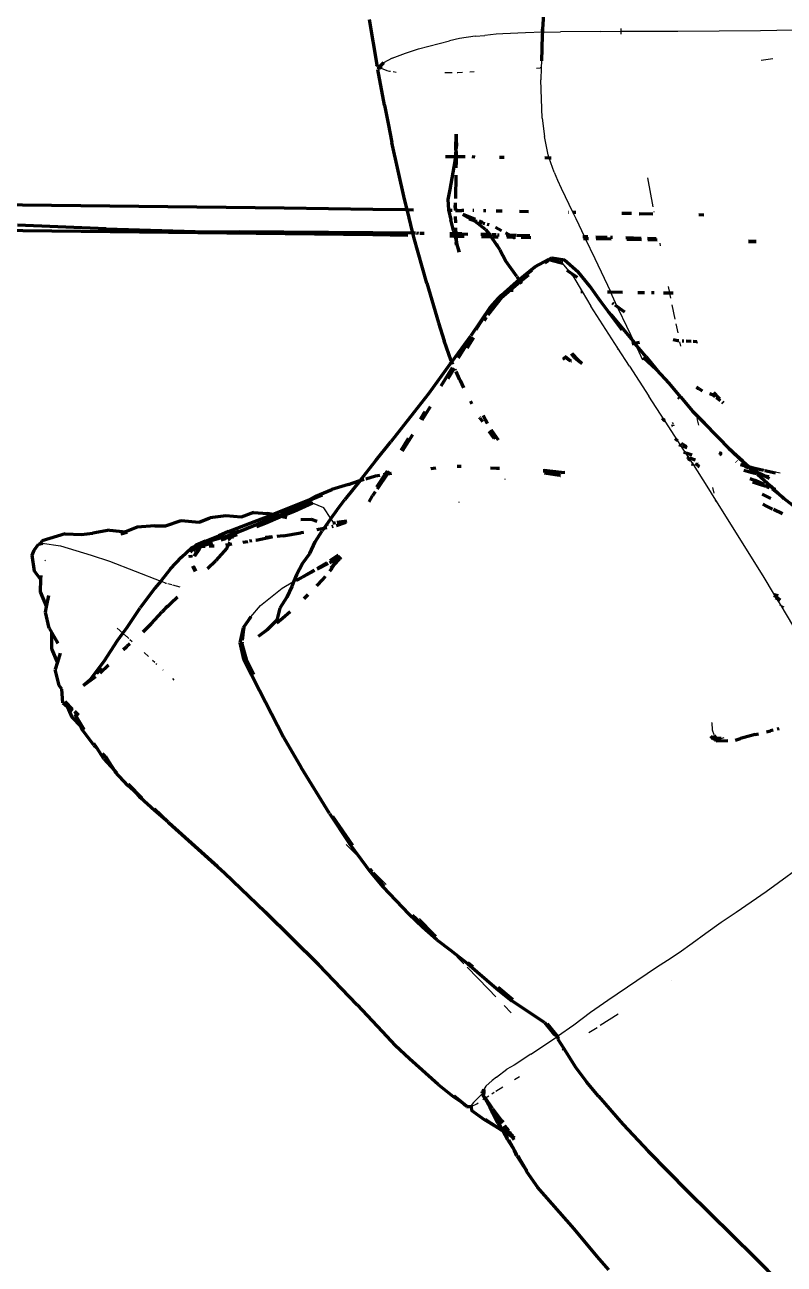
# Model space of a CAD drawing. Header units: millimetres. Extents: x 4307 to 31003, y 2809 to 20009.
# Drawn here: x 7128.1 to 7323.4, y 6756.7 to 7075.5 of the extents above; entities that cross this region are included whole.
import ezdxf

# ---------------------------------------------------------------- set-up
doc = ezdxf.new("R2010")
doc.units = ezdxf.units.MM
doc.layers.add('ProfileEdges', color=7, linetype='Continuous')

msp = doc.modelspace()

# ---------------------------------------------------------------- linework, layer by layer
for p, q in [((7276.23, 7073.77), (7265.87, 7073.65)), ((7276.23, 7073.77), (7281.48, 7073.81)), ((7281.46, 7073.08), (7281.48, 7073.81)), ((7281.5, 7074.34), (7281.48, 7074.5)), ((7281.48, 7073.81), (7281.5, 7074.34)), ((7281.48, 7073.81), (7281.69, 7073.81)), ((7281.69, 7073.81), (7296.03, 7073.86)), ((7296.03, 7073.86), (7317.26, 7074.01)), ((7317.26, 7074.01), (7329.83, 7074.3)), ((7229.36, 7069.25), (7237.3, 7071.36)), ((7239.89, 7071.93), (7237.3, 7071.36)), ((7243.9, 7072.57), (7239.89, 7071.93)), ((7243.9, 7072.57), (7246.39, 7072.76)), ((7249.33, 7073.03), (7246.39, 7072.76)), ((7251.01, 7073.12), (7249.33, 7073.03)), ((7256.86, 7073.41), (7251.01, 7073.12)), ((7261.19, 7073.56), (7256.86, 7073.41)), ((7261.19, 7073.56), (7265.87, 7073.65)), ((7222.53, 7066.92), (7226.02, 7068.2)), ((7226.02, 7068.2), (7229.36, 7069.25)), ((7219.73, 7064.35), (7221.21, 7063.73)), ((7222.53, 7066.92), (7220.3, 7065.66)), ((7259.69, 7064.35), (7260.65, 7064.41)), ((7260.9, 7064.42), (7260.65, 7064.41)), ((7260.9, 7064.42), (7260.83, 7061.31)), ((7260.95, 7066.22), (7260.9, 7064.42)), ((7260.98, 7064.43), (7260.9, 7064.42)), ((7317.48, 7066.41), (7320.48, 7066.79)), ((7221.21, 7063.73), (7221.84, 7063.58)), ((7221.84, 7063.58), (7222.12, 7063.54)), ((7222.83, 7063.44), (7223.58, 7063.33)), ((7238.01, 7063.12), (7236.12, 7063.08)), ((7239.46, 7063.14), (7239.29, 7063.14)), ((7240.63, 7063.2), (7239.46, 7063.14)), ((7243.65, 7063.36), (7242.53, 7063.3)), ((7261.14, 7051.47), (7260.83, 7061.31)), ((7261.14, 7051.47), (7261.76, 7046.7)), ((7262.71, 7041.99), (7261.76, 7046.7)), ((7262.98, 7041.21), (7262.71, 7041.99)), ((7264.24, 7037.57), (7262.98, 7041.21)), ((7264.24, 7037.57), (7265.12, 7035.47)), ((7265.12, 7035.47), (7266.03, 7033.46)), ((7289.72, 7028.64), (7288.29, 7036.15)), ((7266.03, 7033.46), (7269.05, 7027.19)), ((7269.05, 7027.19), (7269.8, 7025.62)), ((7289.98, 7027.29), (7289.96, 7027.41)), ((7269.8, 7025.62), (7272.02, 7020.96)), ((7272.02, 7020.96), (7272.23, 7020.52)), ((7272.23, 7020.52), (7274.69, 7015.36)), ((7291.62, 7018.66), (7291.49, 7019.32)), ((7268.44, 7011.65), (7266.36, 7014.15)), ((7274.69, 7015.36), (7278.7, 7006.87)), ((7269.04, 7010.93), (7268.44, 7011.65)), ((7269.04, 7010.93), (7271.41, 7006.9)), ((7271.41, 7006.9), (7273.64, 7003.11)), ((7278.74, 7006.78), (7278.7, 7006.87)), ((7280.45, 7003.01), (7278.74, 7006.78)), ((7293.56, 7008.16), (7293.86, 7006.53)), ((7293.86, 7006.53), (7293.88, 7006.43)), ((7293.88, 7006.43), (7294.13, 7005.2)), ((7280.6, 6992.28), (7273.64, 7003.11)), ((7280.71, 7002.45), (7280.45, 7003.01)), ((7280.71, 7002.45), (7284.99, 6993.53)), ((7294.5, 7003.46), (7295.27, 6999.74)), ((7295.52, 6998.55), (7295.84, 6997.03)), ((7295.84, 6997.03), (7296, 6996.27)), ((7283.57, 6987.65), (7280.6, 6992.28)), ((7285, 6993.5), (7286.02, 6991.39)), ((7286.02, 6991.39), (7286.95, 6989.34)), ((7296.49, 6993.93), (7296.73, 6992.78)), ((7283.57, 6987.65), (7288.58, 6979.96)), ((7292.53, 6973.87), (7288.58, 6979.96)), ((7292.67, 6973.65), (7292.53, 6973.87)), ((7292.76, 6973.52), (7292.67, 6973.65)), ((7296.01, 6968.51), (7292.76, 6973.52)), ((7294.6, 6973.2), (7294.85, 6972.8)), ((7300.95, 6974.25), (7301.05, 6973.83)), ((7301.05, 6973.83), (7301.37, 6972.46)), ((7296.82, 6967.26), (7296.01, 6968.51)), ((7298.05, 6965.36), (7296.82, 6967.26)), ((7298.58, 6964.54), (7298.05, 6965.36)), ((7298.58, 6964.54), (7298.81, 6964.18)), ((7298.81, 6964.18), (7299.25, 6963.49)), ((7299.25, 6963.49), (7299.99, 6962.34)), ((7299.99, 6962.34), (7303.51, 6956.84)), ((7312.15, 6962.34), (7313.06, 6962.15)), ((7313.06, 6962.15), (7313.79, 6962)), ((7313.94, 6961.97), (7314.32, 6961.9)), ((7314.32, 6961.9), (7317.64, 6961.22)), ((7318.13, 6961.12), (7322.35, 6960.27)), ((7251.67, 6958.59), (7251.42, 6958.49)), ((7303.51, 6956.84), (7305.76, 6953.22)), ((7305.36, 6955.03), (7305.03, 6956.5)), ((7239.77, 6952.69), (7239.63, 6952.61)), ((7305.84, 6952.86), (7305.76, 6953.22)), ((7305.76, 6953.22), (7317.86, 6933.76)), ((7205.03, 6951.2), (7202.04, 6952.47)), ((7206.8, 6948.47), (7205.03, 6951.2)), ((7207.3, 6947.7), (7206.8, 6948.47)), ((7207.48, 6947.27), (7207.3, 6947.7)), ((7207.57, 6947.07), (7207.48, 6947.27)), ((7207.67, 6946.83), (7207.66, 6946.86)), ((7132.58, 6942.11), (7137.24, 6941.44)), ((7137.24, 6941.44), (7145.13, 6939.08)), ((7133.38, 6937.64), (7133.26, 6937.8)), ((7145.13, 6939.08), (7149.88, 6937.48)), ((7149.88, 6937.48), (7163.03, 6932.39)), ((7170.68, 6939.05), (7170.83, 6938.42)), ((7317.86, 6933.76), (7320.82, 6928.87)), ((7163.42, 6932.24), (7163.39, 6932.26)), ((7164.3, 6931.9), (7163.51, 6932.21)), ((7164.3, 6931.9), (7164.5, 6931.85)), ((7164.86, 6931.76), (7165.86, 6931.49)), ((7166.03, 6931.44), (7167.93, 6930.93)), ((7188.67, 6926.09), (7194.23, 6930.55)), ((7194.23, 6930.55), (7197.02, 6932.22)), ((7197.02, 6932.22), (7197.3, 6932.36)), ((7197.3, 6932.36), (7199.3, 6933.34)), ((7320.82, 6928.87), (7320.99, 6928.6)), ((7320.99, 6928.6), (7321.36, 6927.97)), ((7321.36, 6927.97), (7322.49, 6926.11)), ((7186.18, 6923.23), (7188.67, 6926.09)), ((7322.49, 6926.11), (7322.26, 6926.23)), ((7322.49, 6926.11), (7327.2, 6918.34)), ((7323.37, 6925.67), (7322.49, 6926.11)), ((7151.87, 6920.27), (7153.3, 6919)), ((7153.35, 6918.95), (7154.23, 6918.17)), ((7154.3, 6918.11), (7154.84, 6917.63)), ((7155.08, 6917.41), (7155.67, 6916.86)), ((7158.78, 6914), (7159.87, 6913)), ((7160.91, 6912.04), (7161.49, 6911.5)), ((7161.81, 6911.21), (7162.04, 6911)), ((7163.62, 6909.54), (7163.65, 6909.52)), ((7166.03, 6907.33), (7166.43, 6906.95)), ((7304.83, 6896.03), (7304.81, 6895.9)), ((7304.81, 6895.9), (7304.85, 6894.14)), ((7304.85, 6894.14), (7305.27, 6892.92)), ((7307.18, 6891.93), (7307.95, 6892.15)), ((7214.69, 6860.69), (7210.75, 6864.63)), ((7337.12, 6865.9), (7318.76, 6852.44)), ((7217.6, 6857.78), (7216.87, 6858.51)), ((7220.7, 6854.68), (7218.12, 6857.26)), ((7221.03, 6854.35), (7220.7, 6854.68)), ((7318.76, 6852.44), (7311.06, 6847.16)), ((7229.63, 6845.62), (7233.35, 6841.79)), ((7307.18, 6844.56), (7303.28, 6841.76)), ((7311.06, 6847.16), (7307.18, 6844.56)), ((7303.28, 6841.76), (7299.69, 6839.15)), ((7299.69, 6839.15), (7296.38, 6836.8)), ((7237.58, 6837.45), (7241.03, 6833.91)), ((7293.35, 6834.8), (7290.59, 6833.02)), ((7296.38, 6836.8), (7293.35, 6834.8)), ((7241.83, 6833.08), (7247.33, 6827.44)), ((7290.59, 6833.02), (7278.03, 6824.52)), ((7294.33, 6829.73), (7294.31, 6829.72)), ((7249.25, 6825.44), (7247.33, 6827.44)), ((7253.18, 6821.35), (7251.4, 6823.2)), ((7278.03, 6824.52), (7273.6, 6821.4)), ((7273.6, 6821.4), (7269.28, 6818.2)), ((7280.66, 6821.04), (7276.08, 6818.12)), ((7269.28, 6818.2), (7265.11, 6815.26)), ((7273.14, 6816.25), (7275.27, 6817.61)), ((7258.26, 6810.71), (7265.11, 6815.26)), ((7258.26, 6810.71), (7253.9, 6807.93)), ((7266.3, 6811.87), (7266.72, 6812.14)), ((7249.37, 6804.81), (7252.08, 6806.82)), ((7253.9, 6807.93), (7252.08, 6806.82)), ((7248.25, 6803.94), (7246.66, 6802.53)), ((7249.37, 6804.81), (7248.25, 6803.94)), ((7255.29, 6804.9), (7254.06, 6804.12)), ((7245.56, 6800.32), (7243.46, 6798.28)), ((7245.77, 6800.51), (7245.56, 6800.32)), ((7246.18, 6800.89), (7245.77, 6800.51)), ((7246.66, 6802.53), (7246.12, 6801.63)), ((7247.39, 6799.9), (7246.54, 6799.36)), ((7248.84, 6800.82), (7248.24, 6800.44)), ((7251.03, 6802.2), (7249.26, 6801.09)), ((7243.46, 6798.28), (7242.85, 6797.54)), ((7242.89, 6797.25), (7244.3, 6797.96)), ((7244.3, 6797.96), (7244.72, 6798.22)), ((7246.43, 6799.29), (7245.9, 6798.95)), ((7246.54, 6799.36), (7246.43, 6799.29))]:
    msp.add_line(p, q)
at = {"layer": 'ProfileEdges', "lineweight": 211}
for p, q in [((7262.54, 7093.15), (7261.21, 7074.34)), ((7216.69, 7076.86), (7218.64, 7065.14)), ((7261.19, 7073.56), (7261.25, 7074.34)), ((7261.21, 7074.34), (7261.19, 7073.56)), ((7261.14, 7072.92), (7261.05, 7069.38)), ((7261.19, 7073.56), (7261.14, 7072.92)), ((7261.05, 7069.38), (7260.95, 7066.22)), ((7218.74, 7064.95), (7218.64, 7065.14)), ((7218.97, 7064.78), (7218.74, 7064.95)), ((7219.28, 7064.6), (7218.89, 7063.96)), ((7218.97, 7064.78), (7219.28, 7064.6)), ((7219.3, 7064.64), (7219.28, 7064.6)), ((7220.3, 7065.66), (7219.3, 7064.64)), ((7219.3, 7064.59), (7219.73, 7064.35)), ((7219.63, 7064.55), (7219.69, 7064.97)), ((7219.73, 7064.35), (7219.63, 7064.55)), ((7219.69, 7064.97), (7220.3, 7065.66)), ((7220.59, 7054.76), (7218.89, 7063.96)), ((7220.59, 7054.76), (7221.53, 7050.09)), ((7221.53, 7050.09), (7222.52, 7045.22)), ((7225.77, 7030.62), (7222.52, 7045.22)), ((7238.97, 7043.47), (7239, 7047.34)), ((7239, 7047.34), (7239.02, 7044.04)), ((7239.12, 7045.08), (7239.1, 7044.57)), ((7238.97, 7043.23), (7238.68, 7040.37)), ((7239.03, 7043.79), (7238.97, 7043.47)), ((7238.97, 7043.23), (7238.97, 7043.47)), ((7239.1, 7044.57), (7239.02, 7044.04)), ((7239.02, 7044.04), (7239.03, 7043.79)), ((7239.05, 7042.92), (7239.03, 7042.75)), ((7239.03, 7042.75), (7239.04, 7041.52)), ((7238.7, 7041.52), (7236.28, 7041.55)), ((7238.68, 7040.37), (7237.36, 7033.15)), ((7238.94, 7041.52), (7238.96, 7041.77)), ((7239.04, 7041.52), (7238.94, 7039.9)), ((7238.94, 7039.9), (7238.94, 7041.52)), ((7239.04, 7041.52), (7238.94, 7041.52)), ((7241.36, 7041.49), (7239.04, 7041.52)), ((7239.04, 7041.52), (7239.05, 7039.51)), ((7239.04, 7038.72), (7239.05, 7039.51)), ((7243.89, 7041.46), (7243.12, 7041.47)), ((7251.4, 7041.36), (7250.2, 7041.38)), ((7262.98, 7041.21), (7261.87, 7041.23)), ((7263.5, 7041.21), (7262.98, 7041.21)), ((7238.9, 7030.81), (7239, 7036.81)), ((7237.36, 7033.15), (7236.84, 7030.51)), ((7091.59, 7029.62), (7194.78, 7028.39)), ((7226.42, 7027.95), (7225.77, 7030.62)), ((7236.84, 7030.51), (7237.02, 7027.85)), ((7238.84, 7027.76), (7238.88, 7029.69)), ((7194.78, 7028.39), (7217.63, 7028.08)), ((7217.63, 7028.08), (7226.42, 7027.95)), ((7226.42, 7027.95), (7228.07, 7027.92)), ((7227.89, 7021.85), (7226.42, 7027.95)), ((7237.02, 7027.85), (7237.68, 7025.28)), ((7237.32, 7027.78), (7238.01, 7027.77)), ((7238.84, 7027.76), (7238.81, 7029.02)), ((7238.81, 7029.02), (7238.82, 7027.78)), ((7238.84, 7027.76), (7238.89, 7027.74)), ((7238.89, 7027.74), (7240.48, 7027.73)), ((7238.93, 7024.56), (7238.89, 7026.17)), ((7240.99, 7027.72), (7240.48, 7027.73)), ((7243.88, 7025.38), (7240.78, 7026.7)), ((7240.78, 7026.7), (7243.16, 7025.33)), ((7243.54, 7027.67), (7243.29, 7027.67)), ((7246.66, 7027.61), (7246.08, 7027.62)), ((7250.89, 7027.53), (7249.33, 7027.56)), ((7257.64, 7027.4), (7255.29, 7027.45)), ((7267.91, 7027.21), (7267.87, 7027.21)), ((7269.77, 7027.17), (7269.05, 7027.19)), ((7284.11, 7026.9), (7281.61, 7026.95)), ((7286.13, 7026.86), (7286.17, 7026.86)), ((7289.57, 7026.79), (7286.17, 7026.86)), ((7302.75, 7026.55), (7301.46, 7026.57)), ((7093.58, 7023), (7217.59, 7021.5)), ((7149.04, 7022.98), (7126.19, 7023.92)), ((7149.04, 7022.98), (7171.89, 7022.29)), ((7238.33, 7022.56), (7237.68, 7025.28)), ((7239, 7021.71), (7238.96, 7023.22)), ((7242.37, 7025.55), (7243.16, 7025.33)), ((7243.16, 7025.33), (7243.18, 7025.31)), ((7243.18, 7025.31), (7243.82, 7024.94)), ((7243.18, 7025.31), (7244.38, 7024.97)), ((7246.56, 7022.78), (7243.82, 7024.94)), ((7244.38, 7024.97), (7244.41, 7024.95)), ((7245.73, 7024.59), (7244.92, 7024.93)), ((7245, 7024.8), (7245.73, 7024.59)), ((7245.02, 7024.77), (7245.73, 7024.59)), ((7245.94, 7024.49), (7245.73, 7024.59)), ((7245.94, 7024.49), (7246.42, 7024.39)), ((7246.56, 7022.78), (7247.53, 7021.72)), ((7247.01, 7024.22), (7247.5, 7024.08)), ((7250.66, 7022.49), (7249.12, 7023.33)), ((7160.46, 7022.52), (7171.89, 7022.29)), ((7171.89, 7022.29), (7183.31, 7022.19)), ((7217.59, 7021.98), (7183.31, 7022.19)), ((7227.89, 7021.85), (7217.59, 7021.98)), ((7217.59, 7021.5), (7226.52, 7021.33)), ((7226.59, 7021.34), (7226.52, 7021.33)), ((7228.12, 7020.89), (7227.89, 7021.85)), ((7228.56, 7021.84), (7227.89, 7021.85)), ((7231.44, 7009.03), (7228.12, 7020.89)), ((7229.37, 7021.83), (7228.78, 7021.84)), ((7230.83, 7021.81), (7229.68, 7021.83)), ((7238.55, 7021.71), (7237.42, 7021.73)), ((7237.43, 7021.16), (7238.63, 7021.14)), ((7238.33, 7022.56), (7238.55, 7021.71)), ((7238.61, 7021.71), (7238.55, 7021.71)), ((7238.55, 7021.71), (7239.01, 7020.03)), ((7238.78, 7021.98), (7238.91, 7021.13)), ((7238.93, 7021.71), (7238.87, 7021.71)), ((7238.91, 7021.13), (7238.93, 7021.71)), ((7238.91, 7021.13), (7239.01, 7020.03)), ((7238.91, 7021.13), (7239, 7021.13)), ((7238.93, 7021.71), (7238.92, 7021.81)), ((7239, 7021.13), (7238.93, 7021.71)), ((7239, 7021.71), (7238.93, 7021.71)), ((7240.44, 7021.69), (7239, 7021.71)), ((7239, 7021.13), (7239, 7021.71)), ((7239, 7021.13), (7240.44, 7021.11)), ((7239.02, 7020.92), (7239, 7021.13)), ((7239.01, 7020.03), (7239.02, 7020.92)), ((7239.01, 7020.03), (7239.01, 7019.96)), ((7239.01, 7019.96), (7239.03, 7019.9)), ((7239.2, 7019.39), (7239.02, 7020.92)), ((7239.03, 7019.9), (7239.06, 7019.57)), ((7239.06, 7019.57), (7239.06, 7019.51)), ((7239.06, 7019.51), (7239.76, 7016.98)), ((7239.08, 7018.8), (7239.06, 7019.51)), ((7240.44, 7021.69), (7242.02, 7021.65)), ((7240.44, 7021.11), (7241.04, 7021.1)), ((7245.37, 7021.58), (7247.64, 7021.58)), ((7245.57, 7021.01), (7248.04, 7020.97)), ((7247.53, 7021.72), (7247.6, 7021.62)), ((7247.6, 7021.62), (7247.64, 7021.58)), ((7247.64, 7021.58), (7247.68, 7021.53)), ((7248.04, 7020.97), (7247.68, 7021.53)), ((7248.04, 7020.97), (7248.09, 7020.97)), ((7250.22, 7017.7), (7248.04, 7020.97)), ((7248.23, 7021.52), (7249.28, 7021.5)), ((7248.52, 7020.96), (7249.85, 7020.94)), ((7249.68, 7021.49), (7250.11, 7021.48)), ((7252.63, 7021.43), (7251.69, 7021.93)), ((7251.87, 7021.44), (7252.63, 7021.43)), ((7252.07, 7020.9), (7253.6, 7020.87)), ((7252.95, 7021.25), (7252.63, 7021.43)), ((7252.63, 7021.43), (7254.42, 7021.39)), ((7252.95, 7021.25), (7253.6, 7020.87)), ((7253.6, 7020.87), (7254.3, 7020.85)), ((7253.6, 7020.87), (7254.12, 7020.56)), ((7254.65, 7021.38), (7257.93, 7021.31)), ((7255.74, 7020.83), (7258.19, 7020.78)), ((7272.02, 7020.96), (7271.62, 7020.97)), ((7271.79, 7020.53), (7272.23, 7020.52)), ((7272.86, 7020.93), (7272.02, 7020.96)), ((7272.23, 7020.52), (7273.08, 7020.5)), ((7277.85, 7020.79), (7274.99, 7020.87)), ((7275.04, 7020.47), (7278.93, 7020.39)), ((7279.25, 7020.76), (7278.74, 7020.77)), ((7286.58, 7020.55), (7282.65, 7020.66)), ((7282.94, 7020.32), (7286.69, 7020.25)), ((7290.48, 7020.45), (7288.27, 7020.51)), ((7288.35, 7020.21), (7290.73, 7020.17)), ((7314.23, 7019.75), (7316.18, 7019.71)), ((7316.17, 7019.77), (7314.24, 7019.82)), ((7239.76, 7016.98), (7239.2, 7019.39)), ((7250.22, 7017.7), (7249.5, 7019.07)), ((7250.27, 7017.62), (7250.22, 7017.7)), ((7250.27, 7017.62), (7251.81, 7014.68)), ((7254.64, 7010.73), (7251.81, 7014.68)), ((7255.16, 7009.9), (7259.24, 7013.19)), ((7259.24, 7013.19), (7262.74, 7015.09)), ((7261.91, 7014.24), (7262.74, 7014.82)), ((7262.74, 7015.03), (7262.62, 7014.96)), ((7262.74, 7015.09), (7262.82, 7015.07)), ((7263.65, 7015.53), (7262.82, 7015.07)), ((7262.82, 7015.07), (7265.76, 7014.31)), ((7263.65, 7015.53), (7266.88, 7015.06)), ((7266.36, 7014.15), (7265.73, 7014.3)), ((7265.76, 7014.31), (7266.36, 7014.15)), ((7266.88, 7015.06), (7270.41, 7011.96)), ((7254.64, 7010.73), (7255.16, 7009.9)), ((7255.26, 7009.75), (7258.61, 7012.39)), ((7257.6, 7011.11), (7255.52, 7009.33)), ((7268.44, 7011.65), (7267.57, 7012.25)), ((7268.93, 7011.31), (7268.44, 7011.65)), ((7270.2, 7010.47), (7268.93, 7011.31)), ((7273.41, 7008.22), (7270.41, 7011.96)), ((7231.44, 7009.03), (7234.46, 6998.79)), ((7250.7, 7005.91), (7253.04, 7008.01)), ((7253.04, 7007.2), (7250.72, 7005.22)), ((7252.48, 7007.21), (7253.04, 7007.2)), ((7253.04, 7008.01), (7255.26, 7009.75)), ((7253.04, 7008.01), (7254.63, 7009.47)), ((7255.52, 7009.33), (7253.04, 7007.2)), ((7253.04, 7007.2), (7253.7, 7007.19)), ((7254.63, 7009.47), (7255.16, 7009.9)), ((7255.16, 7009.9), (7255.26, 7009.75)), ((7255.26, 7009.75), (7255.52, 7009.33)), ((7255.52, 7009.33), (7255.8, 7008.9)), ((7271.07, 7006.91), (7271.41, 7006.9)), ((7276.13, 7004.43), (7273.41, 7008.22)), ((7277.94, 7006.79), (7278.74, 7006.78)), ((7278.74, 7006.78), (7281.78, 7006.73)), ((7246.79, 7001.24), (7248.57, 7003.66)), ((7250.72, 7005.22), (7247.19, 7000.79)), ((7249.87, 7005.19), (7247.79, 7002.88)), ((7248.57, 7003.66), (7250.7, 7005.91)), ((7249.87, 7005.19), (7250.7, 7005.91)), ((7278.21, 7001.64), (7276.13, 7004.43)), ((7279.13, 7003.97), (7279.48, 7003.71)), ((7285.74, 7006.66), (7287.48, 7006.64)), ((7289.28, 7006.61), (7289.97, 7006.59)), ((7292.37, 7006.55), (7293.86, 7006.53)), ((7293.86, 7006.53), (7294.83, 7006.51)), ((7247.79, 7002.88), (7242.77, 6995.44)), ((7245.18, 6998.74), (7246.79, 7001.24)), ((7278.89, 7000.87), (7278.21, 7001.64)), ((7281.69, 6996.97), (7278.21, 7001.64)), ((7278.89, 7000.87), (7284.87, 6993.67)), ((7279.87, 7003.43), (7280.45, 7003.01)), ((7280.45, 7003.01), (7281.1, 7002.54)), ((7281.1, 7002.54), (7282.28, 7001.67)), ((7234.46, 6998.79), (7235.97, 6994.18)), ((7244.19, 6997.14), (7245.18, 6998.74)), ((7246.78, 7000.2), (7246.24, 6999.33)), ((7237.76, 6989.03), (7235.97, 6994.18)), ((7237.88, 6988.77), (7242.77, 6995.44)), ((7239.64, 6989.83), (7243.06, 6995.34)), ((7243.51, 6994.96), (7242.23, 6992.9)), ((7296.05, 6994.17), (7294.86, 6994.42)), ((7296.3, 6994.16), (7296.05, 6994.17)), ((7297.6, 6994.1), (7297.14, 6994.12)), ((7299.43, 6994.02), (7298.14, 6994.07)), ((7242.23, 6992.9), (7241.83, 6992.28)), ((7269.4, 6989.94), (7268.67, 6990.86)), ((7270.4, 6989.34), (7268.89, 6990.95)), ((7280.54, 6992.26), (7280.6, 6992.28)), ((7284.76, 6993.46), (7284.19, 6993.35)), ((7284.99, 6993.53), (7284.87, 6993.67)), ((7285, 6993.5), (7284.99, 6993.53)), ((7286.14, 6993.72), (7285, 6993.5)), ((7287.91, 6990.1), (7285, 6993.5)), ((7300.85, 6993.96), (7299.94, 6994)), ((7300.85, 6993.96), (7301.12, 6993.99)), ((7237.48, 6988.23), (7231.93, 6980.54)), ((7237.48, 6988.23), (7237.88, 6988.77)), ((7237.88, 6988.77), (7237.76, 6989.03)), ((7238.16, 6988.13), (7237.88, 6988.77)), ((7266.54, 6989.94), (7266.96, 6989.43)), ((7266.71, 6990.01), (7267.06, 6989.68)), ((7267.06, 6989.68), (7266.75, 6990.03)), ((7266.89, 6990.09), (7268.33, 6989.06)), ((7268.37, 6989.16), (7266.92, 6990.1)), ((7268.37, 6989.16), (7267.07, 6990.16)), ((7268.6, 6988.99), (7268.37, 6989.16)), ((7268.67, 6988.97), (7268.6, 6988.99)), ((7270.4, 6989.01), (7269.4, 6989.94)), ((7270.4, 6989.34), (7271.31, 6988.43)), ((7271.39, 6988.23), (7270.4, 6989.01)), ((7290.77, 6986.5), (7287.17, 6989.94)), ((7287.17, 6989.94), (7290.43, 6986.93)), ((7287.91, 6990.1), (7290.43, 6986.93)), ((7235.17, 6982.64), (7238.1, 6987.36)), ((7238.52, 6987.03), (7236.86, 6984.4)), ((7238.88, 6986.52), (7238.73, 6986.86)), ((7239.86, 6984.34), (7238.99, 6986.29)), ((7290.43, 6986.93), (7290.65, 6986.72)), ((7290.43, 6986.93), (7290.77, 6986.5)), ((7293.81, 6983.26), (7290.65, 6986.72)), ((7240.03, 6983.98), (7239.86, 6984.34)), ((7240.03, 6983.98), (7240.94, 6982.12)), ((7296.78, 6979.69), (7293.81, 6983.26)), ((7300.81, 6982.36), (7300.82, 6982.33)), ((7300.82, 6982.33), (7301.33, 6981.97)), ((7300.97, 6982.04), (7301.33, 6981.97)), ((7301.33, 6981.97), (7301.4, 6981.95)), ((7301.4, 6981.95), (7302.26, 6981.29)), ((7231.93, 6980.54), (7228.13, 6975.79)), ((7243.06, 6977.97), (7242.69, 6978.63)), ((7296.55, 6979.35), (7296.19, 6979.71)), ((7296.78, 6979.69), (7299.79, 6976.13)), ((7304.21, 6980.61), (7304.91, 6980.36)), ((7304.91, 6980.36), (7305.58, 6979.86)), ((7305.24, 6980.91), (7306.44, 6979.58)), ((7305.88, 6979.64), (7306.91, 6978.87)), ((7306.44, 6979.58), (7306.74, 6979.27)), ((7307.47, 6978.51), (7307.54, 6978.39)), ((7307.54, 6978.39), (7307.72, 6978.26)), ((7228.13, 6975.79), (7222.26, 6968.19)), ((7229.81, 6974.04), (7230.82, 6975.69)), ((7232.33, 6977.25), (7230.16, 6973.81)), ((7230.82, 6975.69), (7231.01, 6975.98)), ((7245.96, 6975.02), (7247.09, 6972.95)), ((7247.01, 6972.98), (7245.96, 6975.02)), ((7299.79, 6976.13), (7302.87, 6973.01)), ((7245.11, 6974.42), (7245.04, 6974.51)), ((7245.11, 6974.42), (7245.78, 6973.42)), ((7291.96, 6974.26), (7292.53, 6973.87)), ((7292.17, 6973.93), (7292.67, 6973.65)), ((7292.76, 6973.52), (7292.23, 6973.84)), ((7294.64, 6972.54), (7294.67, 6972.52)), ((7294.72, 6972.39), (7294.79, 6972.34)), ((7294.84, 6972.27), (7294.75, 6972.32)), ((7309.47, 6966.25), (7302.87, 6973.01)), ((7224.87, 6966.03), (7226.78, 6969.12)), ((7227.79, 6970.05), (7225.15, 6965.85)), ((7247.4, 6970.99), (7248.16, 6969.85)), ((7249.11, 6968.99), (7247.92, 6971.26)), ((7248.04, 6971.32), (7249.86, 6968.74)), ((7248.16, 6969.85), (7248.71, 6969.12)), ((7296.01, 6968.51), (7295.33, 6969.02)), ((7218.33, 6963.37), (7222.26, 6968.19)), ((7296.82, 6967.26), (7296.36, 6967.42)), ((7297.3, 6967.53), (7297, 6967.76)), ((7297.3, 6967.53), (7298.28, 6966.97)), ((7298.48, 6966.65), (7297.34, 6967.07)), ((7298.05, 6965.36), (7297.57, 6965.53)), ((7306.67, 6965.48), (7307.24, 6965.19)), ((7312.91, 6962.96), (7309.19, 6966.43)), ((7310.3, 6965.46), (7309.19, 6966.43)), ((7309.47, 6966.25), (7310.3, 6965.46)), ((7312.79, 6963.28), (7310.3, 6965.46)), ((7310.3, 6965.46), (7312.91, 6962.96)), ((7214.29, 6958.25), (7218.33, 6963.37)), ((7299.72, 6964.75), (7298.21, 6965.3)), ((7298.32, 6964.36), (7298.81, 6964.18)), ((7298.6, 6963.93), (7299.25, 6963.49)), ((7299.03, 6964.1), (7300.49, 6963.56)), ((7299.99, 6962.34), (7299.52, 6962.5)), ((7300.52, 6962.64), (7301.38, 6962.06)), ((7301.05, 6962.57), (7301.2, 6962.46)), ((7307, 6965.04), (7307.03, 6965)), ((7307.37, 6964.82), (7307.03, 6965)), ((7311.03, 6963.23), (7311.16, 6963.17)), ((7313.37, 6961.98), (7312.12, 6962.3)), ((7312.31, 6962.56), (7313.06, 6962.15)), ((7312.79, 6963.28), (7314.32, 6961.9)), ((7313.06, 6962.15), (7313.37, 6961.98)), ((7215.83, 6958.72), (7218.28, 6959.47)), ((7218.28, 6959.47), (7219.4, 6959.67)), ((7218.58, 6956.64), (7220.79, 6959.91)), ((7221.38, 6960.01), (7218.69, 6956.07)), ((7220.32, 6959.83), (7220.79, 6959.91)), ((7220.79, 6959.91), (7221.38, 6960.79)), ((7220.79, 6959.91), (7221.38, 6960.01)), ((7221.76, 6960.57), (7221.38, 6960.01)), ((7221.38, 6960.01), (7222.41, 6960.19)), ((7232.48, 6961.35), (7233.79, 6961.52)), ((7240.33, 6961.83), (7239.29, 6961.84)), ((7249.38, 6961.39), (7247.84, 6961.43)), ((7250.14, 6961.39), (7249.38, 6961.39)), ((7261.4, 6960.82), (7261.7, 6960.84)), ((7261.46, 6960.72), (7265.14, 6959.91)), ((7266.13, 6960.33), (7261.7, 6960.84)), ((7261.76, 6960.24), (7265.59, 6959.63)), ((7265.14, 6959.91), (7265.59, 6959.63)), ((7265.59, 6959.63), (7265.77, 6959.54)), ((7265.77, 6959.54), (7265.82, 6959.57)), ((7266.13, 6960.33), (7267.01, 6960.43)), ((7301.64, 6961.78), (7301.27, 6961.91)), ((7301.38, 6962.06), (7301.52, 6961.97)), ((7314.82, 6960.35), (7312.99, 6960.84)), ((7313.95, 6961.83), (7313.37, 6961.98)), ((7313.37, 6961.98), (7314.27, 6961.49)), ((7314.56, 6961.68), (7314.1, 6961.8)), ((7314.32, 6961.9), (7314.56, 6961.68)), ((7314.45, 6961.39), (7315.52, 6960.81)), ((7315.87, 6961.35), (7314.56, 6961.68)), ((7314.56, 6961.68), (7315.52, 6960.81)), ((7315.49, 6960.17), (7314.82, 6960.35)), ((7315.52, 6960.81), (7315.91, 6960.6)), ((7315.52, 6960.81), (7316.37, 6960.04)), ((7316.32, 6959.95), (7315.53, 6960.16)), ((7318.05, 6960.83), (7315.87, 6961.35)), ((7318.43, 6959.39), (7315.91, 6960.6)), ((7316.37, 6960.04), (7316.46, 6959.92)), ((7316.52, 6959.9), (7316.46, 6959.92)), ((7318.43, 6959.39), (7316.52, 6959.9)), ((7316.52, 6959.9), (7319.92, 6956.83)), ((7321.13, 6960.11), (7318.42, 6960.75)), ((7319.45, 6959.18), (7318.43, 6959.39)), ((7319.64, 6958.82), (7318.43, 6959.39)), ((7202.95, 6954.25), (7207.05, 6955.95)), ((7211.33, 6957.27), (7207.05, 6955.95)), ((7214.29, 6958.25), (7210.43, 6953.35)), ((7211.33, 6957.27), (7213.97, 6958.16)), ((7213.97, 6958.16), (7214.29, 6958.25)), ((7214.29, 6958.25), (7215.39, 6958.59)), ((7314.59, 6958.78), (7315.7, 6958.39)), ((7316.85, 6957.36), (7315.35, 6957.8)), ((7318.23, 6957.24), (7315.7, 6958.39)), ((7318.73, 6956.7), (7316.85, 6957.36)), ((7319.73, 6956.56), (7318.58, 6957.08)), ((7319.62, 6956.4), (7318.91, 6956.65)), ((7319.73, 6956.56), (7319.38, 6956.84)), ((7319.92, 6956.83), (7320.64, 6956.15)), ((7320.64, 6956.15), (7320.21, 6956.35)), ((7320.81, 6955.99), (7320.32, 6956.16)), ((7320.41, 6956), (7320.4, 6956.03)), ((7322.97, 6953.95), (7320.41, 6956)), ((7321.12, 6955.93), (7320.64, 6956.15)), ((7320.64, 6956.15), (7320.81, 6955.99)), ((7321.19, 6955.86), (7320.81, 6955.99)), ((7320.81, 6955.99), (7322.97, 6953.95)), ((7321.16, 6955.92), (7321.12, 6955.93)), ((7192.19, 6949.65), (7199.63, 6952.7)), ((7198.54, 6951.77), (7201.19, 6952.71)), ((7199.63, 6952.7), (7201.36, 6953.38)), ((7200.6, 6952.97), (7199.71, 6952.49)), ((7200.6, 6952.97), (7204.53, 6954.62)), ((7201.36, 6953.38), (7200.6, 6952.97)), ((7201.19, 6952.71), (7202.04, 6952.47)), ((7201.36, 6953.38), (7204.53, 6954.62)), ((7202.95, 6954.25), (7201.36, 6953.38)), ((7204.53, 6954.62), (7204.56, 6954.63)), ((7208.36, 6950.66), (7210.43, 6953.35)), ((7216.62, 6952.79), (7217.5, 6954.33)), ((7218.2, 6955.35), (7217.5, 6954.33)), ((7319.96, 6953.67), (7317.73, 6954.74)), ((7323.15, 6953.8), (7322.97, 6953.95)), ((7323.15, 6953.8), (7326.97, 6950.81)), ((7323.37, 6953.57), (7323.15, 6953.8)), ((7186.93, 6950), (7183.7, 6948.86)), ((7186.93, 6950), (7190.46, 6949.78)), ((7189.67, 6948.68), (7191.83, 6949.52)), ((7191.83, 6949.52), (7190.46, 6949.78)), ((7191.83, 6949.52), (7192.19, 6949.65)), ((7193.37, 6949.23), (7191.83, 6949.52)), ((7198.54, 6951.77), (7193.43, 6949.21)), ((7197.33, 6950.31), (7194.28, 6949.05)), ((7202.04, 6952.47), (7197.33, 6950.31)), ((7208.36, 6950.66), (7206.8, 6948.47)), ((7318.87, 6951.66), (7317.86, 6952.21)), ((7320.42, 6950.89), (7318.87, 6951.66)), ((7322.94, 6949.65), (7320.61, 6950.8)), ((7322.48, 6952.48), (7322.43, 6952.5)), ((7156.94, 6946.25), (7153.97, 6945.03)), ((7161.48, 6946.63), (7156.94, 6946.25)), ((7161.48, 6946.63), (7164.27, 6946.62)), ((7164.27, 6946.62), (7168.33, 6948)), ((7168.33, 6948), (7172.89, 6947.52)), ((7172.89, 6947.52), (7175.67, 6948.66)), ((7179.77, 6949.2), (7175.67, 6948.66)), ((7183.7, 6948.86), (7179.77, 6949.2)), ((7180.46, 6945.14), (7187.12, 6947.71)), ((7182.34, 6944.78), (7193.37, 6949.23)), ((7187.12, 6947.71), (7189.67, 6948.68)), ((7189.9, 6947.24), (7187.69, 6946.34)), ((7194.28, 6949.05), (7189.9, 6947.24)), ((7193.37, 6949.23), (7193.43, 6949.21)), ((7194.28, 6949.05), (7193.43, 6949.21)), ((7194.37, 6949.04), (7194.28, 6949.05)), ((7194.37, 6949.04), (7195.48, 6948.75)), ((7199.04, 6948.23), (7201.74, 6948.34)), ((7201.74, 6948.34), (7203.23, 6947.84)), ((7206.8, 6948.47), (7205.02, 6945.95)), ((7206.2, 6947.05), (7206.1, 6947.04)), ((7207.4, 6946.42), (7207.03, 6946.35)), ((7207.48, 6947.27), (7207.31, 6947.25)), ((7208.03, 6947.37), (7207.48, 6947.27)), ((7208.21, 6946.65), (7210.76, 6947.51)), ((7208.99, 6947.54), (7208.32, 6947.42)), ((7210.9, 6947.77), (7208.99, 6947.54)), ((7138.42, 6944.53), (7132.5, 6942.72)), ((7138.42, 6944.53), (7142.64, 6944.36)), ((7142.64, 6944.36), (7145.57, 6944.71)), ((7149.82, 6945.53), (7145.57, 6944.71)), ((7149.82, 6945.53), (7153.97, 6945.03)), ((7153.97, 6945.03), (7152.74, 6944.52)), ((7152.74, 6944.52), (7154.41, 6944.97)), ((7153.97, 6945.03), (7154.41, 6944.97)), ((7178.69, 6943.53), (7173.36, 6941.95)), ((7174.56, 6942.63), (7178.01, 6944.03)), ((7180.46, 6945.14), (7178.01, 6944.03)), ((7178.58, 6942.99), (7179.71, 6943.32)), ((7178.63, 6943.28), (7180.36, 6944.06)), ((7180.36, 6944.06), (7178.69, 6943.53)), ((7181.04, 6943.75), (7179.71, 6943.32)), ((7180.4, 6944.08), (7180.36, 6944.06)), ((7180.39, 6943.07), (7180.45, 6943.09)), ((7182.24, 6945.12), (7180.4, 6944.08)), ((7181.32, 6944.38), (7180.4, 6944.08)), ((7180.45, 6943.09), (7181.28, 6943.83)), ((7180.45, 6943.09), (7181.04, 6943.75)), ((7181.04, 6943.75), (7181.61, 6944.36)), ((7181.28, 6943.83), (7181.04, 6943.75)), ((7181.28, 6943.83), (7181.73, 6944.24)), ((7181.57, 6943.93), (7181.28, 6943.83)), ((7181.57, 6943.93), (7181.31, 6943.42)), ((7181.32, 6944.38), (7181.81, 6944.57)), ((7181.73, 6944.24), (7181.57, 6943.93)), ((7182.36, 6944.18), (7181.57, 6943.93)), ((7181.73, 6944.24), (7181.85, 6944.35)), ((7181.79, 6944.35), (7181.73, 6944.24)), ((7181.81, 6944.57), (7182, 6944.78)), ((7181.81, 6944.57), (7181.92, 6944.62)), ((7182, 6944.78), (7181.92, 6944.62)), ((7181.92, 6944.62), (7182.34, 6944.78)), ((7182.34, 6944.78), (7183.09, 6945.46)), ((7182.66, 6944.31), (7182.36, 6944.18)), ((7187.62, 6942.96), (7191.63, 6943.77)), ((7189.95, 6943.61), (7191.75, 6943.84)), ((7191.63, 6943.77), (7189.95, 6943.61)), ((7194.55, 6944.06), (7192.87, 6943.89)), ((7194.55, 6944.06), (7199.03, 6944.78)), ((7199.76, 6944.93), (7199.03, 6944.78)), ((7202.77, 6942.51), (7204.59, 6945.34)), ((7205.02, 6945.95), (7203.15, 6945.59)), ((7205.02, 6945.95), (7204.59, 6945.34)), ((7205.74, 6946.1), (7205.02, 6945.95)), ((7129.95, 6939.05), (7130.52, 6940.31)), ((7130.52, 6940.31), (7131.59, 6941.89)), ((7131.59, 6941.89), (7131.99, 6941.98)), ((7131.99, 6941.98), (7131.9, 6941.85)), ((7132.5, 6942.72), (7131.99, 6941.98)), ((7131.99, 6941.98), (7132.58, 6942.11)), ((7132.36, 6941.8), (7132.58, 6942.11)), ((7168.38, 6938.54), (7170.92, 6940.95)), ((7171.88, 6941.34), (7170.58, 6939.84)), ((7170.92, 6940.95), (7171.88, 6941.34)), ((7171.95, 6940.86), (7171.41, 6940.12)), ((7171.88, 6941.34), (7173.36, 6941.95)), ((7172.11, 6941.61), (7171.88, 6941.34)), ((7171.91, 6938.98), (7172.97, 6940.61)), ((7171.95, 6940.86), (7173.46, 6941.38)), ((7174.56, 6942.63), (7172.11, 6941.61)), ((7172.67, 6940.41), (7172.15, 6939.78)), ((7173.46, 6941.38), (7172.83, 6940.61)), ((7173, 6940.66), (7173.46, 6941.38)), ((7175.48, 6941.9), (7173.46, 6941.38)), ((7173.46, 6941.38), (7174.37, 6941.76)), ((7173.46, 6941.38), (7174.49, 6941.4)), ((7174.37, 6941.76), (7176.32, 6942.33)), ((7175.5, 6941.43), (7176.75, 6941.46)), ((7180.01, 6940.88), (7177.18, 6937.73)), ((7180.46, 6941.75), (7179.68, 6941.66)), ((7180.46, 6941.75), (7180.01, 6940.88)), ((7180.8, 6942.42), (7180.46, 6941.75)), ((7181.33, 6941.85), (7180.46, 6941.75)), ((7185.47, 6942.53), (7184.16, 6942.28)), ((7186.43, 6942.72), (7185.89, 6942.62)), ((7187.62, 6942.96), (7187.49, 6942.93)), ((7201.39, 6939.47), (7202.77, 6942.51)), ((7130.57, 6934.92), (7129.95, 6939.05)), ((7165.56, 6935.51), (7168.38, 6938.54)), ((7170.69, 6938.35), (7170.64, 6939.02)), ((7170.73, 6939.08), (7170.86, 6938.44)), ((7172.15, 6939.78), (7171.65, 6938.84)), ((7175.09, 6935.59), (7177.18, 6937.73)), ((7197.97, 6934.03), (7199.53, 6936.93)), ((7199.53, 6936.93), (7201.39, 6939.47)), ((7203.28, 6935.43), (7206.09, 6936.88)), ((7205.72, 6937.07), (7203.46, 6935.76)), ((7206.47, 6937.07), (7208.53, 6938.13)), ((7208.71, 6939.08), (7206.49, 6937.57)), ((7206.88, 6935.78), (7208.68, 6938.23)), ((7207.56, 6936.47), (7208.68, 6938.23)), ((7207.56, 6936.47), (7209.14, 6938.1)), ((7208.53, 6938.13), (7208.68, 6938.23)), ((7208.68, 6938.23), (7209.28, 6938.77)), ((7209.39, 6938.43), (7209.14, 6938.1)), ((7132.14, 6932.85), (7130.57, 6934.92)), ((7132.17, 6933.79), (7132.14, 6932.85)), ((7165.56, 6935.51), (7163.03, 6932.39)), ((7171.91, 6934.84), (7171.25, 6936.2)), ((7171.38, 6936.24), (7172, 6934.91)), ((7197.97, 6934.03), (7197.3, 6932.36)), ((7199.75, 6933.56), (7199.3, 6933.34)), ((7202.47, 6935.18), (7199.75, 6933.56)), ((7199.75, 6933.56), (7202.63, 6935.09)), ((7203.3, 6935.66), (7203.46, 6935.76)), ((7204.71, 6932.76), (7205.43, 6933.65)), ((7206.52, 6934.98), (7206.92, 6935.47)), ((7206.88, 6935.78), (7207.56, 6936.47)), ((7206.92, 6935.47), (7207.56, 6936.47)), ((7132.14, 6932.85), (7132.01, 6929.6)), ((7161.53, 6930.54), (7157.74, 6925.5)), ((7163.03, 6932.39), (7161.53, 6930.54)), ((7196.75, 6930.96), (7195.45, 6928.28)), ((7197.3, 6932.36), (7196.75, 6930.96)), ((7199.3, 6933.34), (7197.9, 6932.56)), ((7203.17, 6931.16), (7204.71, 6932.76)), ((7132.01, 6929.6), (7133.65, 6925.73)), ((7133.65, 6925.73), (7134.28, 6928.67)), ((7167.38, 6928.23), (7163.85, 6924.91)), ((7195.45, 6928.28), (7193.65, 6925.46)), ((7200.87, 6928.83), (7199.88, 6927.83)), ((7320.82, 6928.87), (7320.69, 6928.9)), ((7320.79, 6928.74), (7320.99, 6928.6)), ((7321.82, 6928.63), (7320.82, 6928.87)), ((7320.99, 6928.6), (7322.35, 6927.6)), ((7321.19, 6928.05), (7321.36, 6927.97)), ((7321.36, 6927.97), (7322.4, 6927.51)), ((7133.37, 6924.43), (7133.65, 6925.73)), ((7134.35, 6920.29), (7133.37, 6924.43)), ((7154.29, 6920.35), (7157.74, 6925.5)), ((7160.6, 6921.38), (7163.42, 6924.51)), ((7163.85, 6924.91), (7163.42, 6924.51)), ((7163.85, 6924.91), (7164.85, 6926.01)), ((7193.65, 6925.46), (7192.9, 6922.35)), ((7194.38, 6922.82), (7196.31, 6924.57)), ((7158.48, 6919.32), (7160.6, 6921.38)), ((7186.18, 6923.23), (7184.27, 6920.39)), ((7185.79, 6922.56), (7186.18, 6923.23)), ((7190.53, 6919.97), (7192.9, 6922.35)), ((7193.07, 6922.53), (7192.85, 6922.16)), ((7192.9, 6922.35), (7192.85, 6922.16)), ((7192.9, 6922.35), (7193.07, 6922.53)), ((7192.94, 6921.7), (7194.38, 6922.82)), ((7134.35, 6920.29), (7135.04, 6919.07)), ((7136.53, 6916.41), (7135.04, 6919.18)), ((7135.04, 6919.07), (7135.04, 6919.18)), ((7135.07, 6914.95), (7135.04, 6919.07)), ((7135.04, 6919.07), (7136.53, 6916.41)), ((7151.91, 6917.08), (7153.3, 6919)), ((7153.3, 6919), (7154.29, 6920.35)), ((7184.27, 6920.39), (7183.42, 6916.51)), ((7184.31, 6920.03), (7183.98, 6917.09)), ((7184.31, 6920.03), (7184.61, 6920.53)), ((7190.53, 6919.97), (7188.08, 6918.1)), ((7190.61, 6919.93), (7188.08, 6918.1)), ((7136.45, 6911.56), (7135.07, 6914.95)), ((7148.53, 6911.84), (7151.91, 6917.08)), ((7154.11, 6915.39), (7153.41, 6914.67)), ((7153.44, 6914.8), (7154.11, 6915.39)), ((7154.11, 6915.39), (7154.31, 6915.59)), ((7155.07, 6916.23), (7154.31, 6915.59)), ((7183.42, 6916.51), (7184.36, 6912.34)), ((7183.94, 6916.75), (7183.88, 6916.27)), ((7183.88, 6916.27), (7185.01, 6912.29)), ((7136.45, 6911.56), (7135.86, 6909.65)), ((7137.17, 6913.89), (7136.45, 6911.56)), ((7144.76, 6906.91), (7148.53, 6911.84)), ((7184.36, 6912.34), (7188.41, 6904.25)), ((7186.96, 6908.41), (7185.01, 6912.29)), ((7136.92, 6905.54), (7135.86, 6909.65)), ((7146.6, 6908.61), (7146.57, 6908.57)), ((7147.92, 6909.81), (7146.6, 6908.61)), ((7149.6, 6910.79), (7147.43, 6908.75)), ((7137.57, 6904.63), (7136.92, 6905.54)), ((7143.15, 6905.51), (7146.38, 6907.83)), ((7144.76, 6906.91), (7143.15, 6905.51)), ((7137.88, 6901.05), (7137.57, 6904.63)), ((7188.41, 6904.25), (7194.63, 6892.29)), ((7137.88, 6901.05), (7139.01, 6900.15)), ((7140.35, 6899.45), (7138.44, 6901.45)), ((7138.44, 6901.45), (7139.01, 6900.15)), ((7139.01, 6900.15), (7140.33, 6899.1)), ((7139.01, 6900.15), (7140.21, 6897.38)), ((7141.85, 6897.89), (7140.92, 6898.86)), ((7140.95, 6898.61), (7141.85, 6897.89)), ((7140.21, 6897.38), (7142.53, 6894.94)), ((7143.35, 6894.2), (7141.01, 6898.04)), ((7142.53, 6894.94), (7141.01, 6898.04)), ((7142.53, 6894.94), (7143.28, 6894.15)), ((7143.01, 6893.96), (7142.53, 6894.94)), ((7145.87, 6890.21), (7143.01, 6893.96)), ((7194.63, 6892.29), (7199.17, 6884.41)), ((7304.43, 6892.54), (7305.15, 6891.75)), ((7305.34, 6892.73), (7305.68, 6891.8)), ((7305.98, 6891.97), (7305.41, 6892.72)), ((7315.89, 6892.93), (7312.14, 6891.9)), ((7315.89, 6892.93), (7316.77, 6893.14)), ((7318.86, 6893.64), (7319.91, 6893.9)), ((7320.52, 6894.05), (7319.91, 6893.9)), ((7322.09, 6894.43), (7321.59, 6894.31)), ((7146.57, 6889.48), (7145.85, 6890.6)), ((7145.87, 6890.21), (7146.57, 6889.48)), ((7148.39, 6886.68), (7146.57, 6889.48)), ((7305.15, 6891.75), (7305.68, 6891.8)), ((7305.68, 6891.8), (7307.18, 6891.93)), ((7305.68, 6891.8), (7305.9, 6891.2)), ((7308.93, 6891.28), (7305.9, 6891.2)), ((7307.18, 6891.93), (7305.98, 6891.97)), ((7310.84, 6891.51), (7312.14, 6891.9)), ((7149.21, 6886.74), (7148.07, 6888.05)), ((7148.11, 6887.89), (7149.21, 6886.74)), ((7148.39, 6886.68), (7151.15, 6883.65)), ((7148.91, 6887.32), (7149.21, 6886.74)), ((7149.21, 6886.74), (7151.15, 6883.65)), ((7151.15, 6883.65), (7151.36, 6883.31)), ((7151.65, 6883.11), (7151.3, 6883.64)), ((7151.34, 6883.45), (7151.65, 6883.11)), ((7154.6, 6879.78), (7151.36, 6883.31)), ((7206.47, 6872.64), (7199.17, 6884.41)), ((7156.87, 6877.74), (7154.6, 6879.78)), ((7154.64, 6880.18), (7158.19, 6876.55)), ((7156.87, 6877.74), (7154.64, 6880.18)), ((7158.19, 6876.55), (7156.87, 6877.74)), ((7157.84, 6876.68), (7156.87, 6877.74)), ((7161.42, 6873.38), (7157.84, 6876.68)), ((7164.94, 6870.4), (7161.42, 6873.38)), ((7164.94, 6870.4), (7161.45, 6873.75)), ((7164.94, 6870.4), (7165.13, 6870.22)), ((7165.13, 6870.22), (7165.16, 6870.2)), ((7177.67, 6859), (7165.16, 6870.2)), ((7165.16, 6870.2), (7179.4, 6857.32)), ((7206.47, 6872.64), (7211.51, 6864.95)), ((7207.24, 6871.92), (7212.34, 6864.47)), ((7214.69, 6860.69), (7211.51, 6864.95)), ((7217.11, 6857.44), (7214.69, 6860.69)), ((7179.4, 6857.32), (7189.94, 6847.34)), ((7217.44, 6857.66), (7216.91, 6858.31)), ((7217.11, 6857.44), (7220.19, 6853.73)), ((7220.47, 6853.94), (7217.71, 6857.33)), ((7220.19, 6853.73), (7226.88, 6846.75)), ((7189.94, 6847.34), (7203.58, 6833.78)), ((7230.37, 6843.37), (7226.88, 6846.75)), ((7233.77, 6840.88), (7227.78, 6846.38)), ((7234.09, 6840.16), (7230.37, 6843.37)), ((7234.09, 6840.16), (7237.58, 6837.45)), ((7237.58, 6837.45), (7241.94, 6834.07)), ((7213.6, 6823.44), (7203.58, 6833.78)), ((7241.94, 6834.07), (7249.44, 6827.59)), ((7243.43, 6833.17), (7242.13, 6834.2)), ((7249.44, 6827.59), (7253.3, 6824.45)), ((7253.5, 6824.74), (7249.83, 6827.87)), ((7213.6, 6823.44), (7220.03, 6816.51)), ((7261.72, 6818.85), (7253.3, 6824.45)), ((7253.62, 6824.67), (7253.5, 6824.74)), ((7261.72, 6818.85), (7264.26, 6815.78)), ((7220.03, 6816.51), (7223.37, 6812.94)), ((7262.42, 6818.53), (7265.11, 6815.26)), ((7265.11, 6815.26), (7264.26, 6815.78)), ((7227, 6809.53), (7223.37, 6812.94)), ((7265.43, 6814.75), (7265.11, 6815.26)), ((7265.11, 6815.26), (7265.2, 6814.59)), ((7265.2, 6814.59), (7266.72, 6812.14)), ((7234.39, 6802.94), (7227, 6809.53)), ((7266.72, 6812.14), (7269.69, 6807.34)), ((7269.69, 6807.34), (7272.51, 6803.58)), ((7234.39, 6802.94), (7238.23, 6799.84)), ((7275.62, 6799.91), (7272.51, 6803.58)), ((7238.23, 6799.84), (7240.27, 6798.42)), ((7241.65, 6797.46), (7238.47, 6799.9)), ((7240.27, 6798.42), (7238.47, 6799.9)), ((7245.68, 6800.69), (7245.79, 6801.03)), ((7245.77, 6800.51), (7245.68, 6800.69)), ((7245.94, 6800.18), (7245.77, 6800.51)), ((7245.79, 6801.03), (7246.12, 6801.63)), ((7245.97, 6800.15), (7245.94, 6800.18)), ((7246.01, 6800.07), (7245.97, 6800.15)), ((7246.01, 6800.07), (7245.97, 6799.86)), ((7246.18, 6800.89), (7246.01, 6800.07)), ((7246.43, 6799.29), (7246.01, 6800.07)), ((7246.54, 6799.36), (7246.01, 6800.07)), ((7246.12, 6801.63), (7246.18, 6800.89)), ((7275.62, 6799.91), (7281.93, 6792.74)), ((7240.27, 6798.42), (7241.65, 6797.46)), ((7241.69, 6797.24), (7240.27, 6798.42)), ((7241.69, 6797.24), (7242.89, 6797.25)), ((7242.85, 6797.54), (7242.89, 6797.25)), ((7242.89, 6797.25), (7242.96, 6796.27)), ((7246.43, 6799.29), (7247.65, 6797.01)), ((7248.4, 6796.77), (7246.54, 6799.36)), ((7247.65, 6797.01), (7248.29, 6795.82)), ((7248.4, 6796.77), (7248.78, 6796.12)), ((7249.69, 6794.52), (7248.5, 6796.5)), ((7248.5, 6796.5), (7248.78, 6796.12)), ((7246.35, 6793.86), (7242.96, 6796.27)), ((7249.17, 6792.15), (7246.35, 6793.86)), ((7246.56, 6793.88), (7250.67, 6791.23)), ((7249.17, 6792.15), (7246.56, 6793.88)), ((7248.11, 6795.98), (7248.29, 6795.82)), ((7249.78, 6792.99), (7248.29, 6795.82)), ((7248.53, 6795.6), (7248.58, 6795.51)), ((7249.89, 6794.19), (7248.58, 6795.51)), ((7248.58, 6795.51), (7249.69, 6794.52)), ((7248.78, 6796.12), (7249.69, 6794.52)), ((7248.78, 6796.12), (7250.66, 6793.63)), ((7249.76, 6794.46), (7249.69, 6794.52)), ((7249.89, 6794.19), (7249.76, 6794.46)), ((7249.76, 6794.46), (7250.66, 6793.63)), ((7249.95, 6794.13), (7249.89, 6794.19)), ((7250.87, 6793.2), (7249.95, 6794.13)), ((7250.73, 6792.81), (7249.95, 6794.13)), ((7250.66, 6793.63), (7250.73, 6793.53)), ((7250.73, 6793.53), (7251.09, 6793.24)), ((7250.74, 6791.1), (7249.17, 6792.15)), ((7250.67, 6791.23), (7249.17, 6792.15)), ((7249.78, 6792.99), (7251.1, 6790.89)), ((7251.24, 6790.81), (7250.09, 6792.82)), ((7250.09, 6792.82), (7251.1, 6790.89)), ((7250.74, 6791.1), (7251.1, 6790.89)), ((7250.96, 6791.68), (7253.14, 6789.89)), ((7252.95, 6790.17), (7250.96, 6791.68)), ((7251.1, 6790.89), (7251.13, 6790.84)), ((7251.13, 6790.84), (7252.24, 6789.08)), ((7251.13, 6790.84), (7252.22, 6788.79)), ((7251.13, 6790.84), (7251.24, 6790.81)), ((7252.24, 6789.08), (7251.24, 6790.81)), ((7251.24, 6790.81), (7253.37, 6789.56)), ((7251.46, 6792.32), (7252.5, 6791.11)), ((7252.95, 6790.17), (7251.46, 6792.32)), ((7253.25, 6789.94), (7252.81, 6790.72)), ((7253.25, 6789.94), (7252.95, 6790.17)), ((7253.14, 6789.89), (7252.95, 6790.17)), ((7281.93, 6792.74), (7288.5, 6785.71)), ((7252.22, 6788.79), (7253.99, 6785.9)), ((7252.61, 6788.64), (7254.63, 6784.85)), ((7253.99, 6785.9), (7252.61, 6788.64)), ((7253.14, 6789.89), (7253.4, 6789.68)), ((7253.37, 6789.56), (7253.14, 6789.89)), ((7253.64, 6789.64), (7253.25, 6789.94)), ((7253.4, 6789.68), (7253.25, 6789.94)), ((7253.95, 6788.71), (7253.37, 6789.56)), ((7253.37, 6789.56), (7253.52, 6789.47)), ((7253.4, 6789.68), (7253.99, 6789.19)), ((7253.52, 6789.47), (7253.4, 6789.68)), ((7253.95, 6788.71), (7253.52, 6789.47)), ((7253.52, 6789.47), (7253.99, 6789.19)), ((7254.67, 6784.54), (7253.99, 6785.9)), ((7253.99, 6785.9), (7254.63, 6784.85)), ((7254.67, 6784.54), (7256.37, 6781.94)), ((7257.18, 6780.69), (7254.97, 6784.5)), ((7254.97, 6784.5), (7256.37, 6781.94)), ((7298.62, 6775.38), (7288.5, 6785.71)), ((7256.37, 6781.94), (7257.18, 6780.69)), ((7256.37, 6781.94), (7257.14, 6780.53)), ((7257.14, 6780.53), (7259.91, 6776.49)), ((7269.34, 6765.83), (7259.91, 6776.49)), ((7315.86, 6758.38), (7298.62, 6775.38)), ((7275.26, 6758.71), (7269.34, 6765.83)), ((7278.29, 6755.27), (7275.26, 6758.71)), ((7322.62, 6751.59), (7315.86, 6758.38))]:
    msp.add_line(p, q, dxfattribs=at)

doc.saveas('drawing.dxf')
